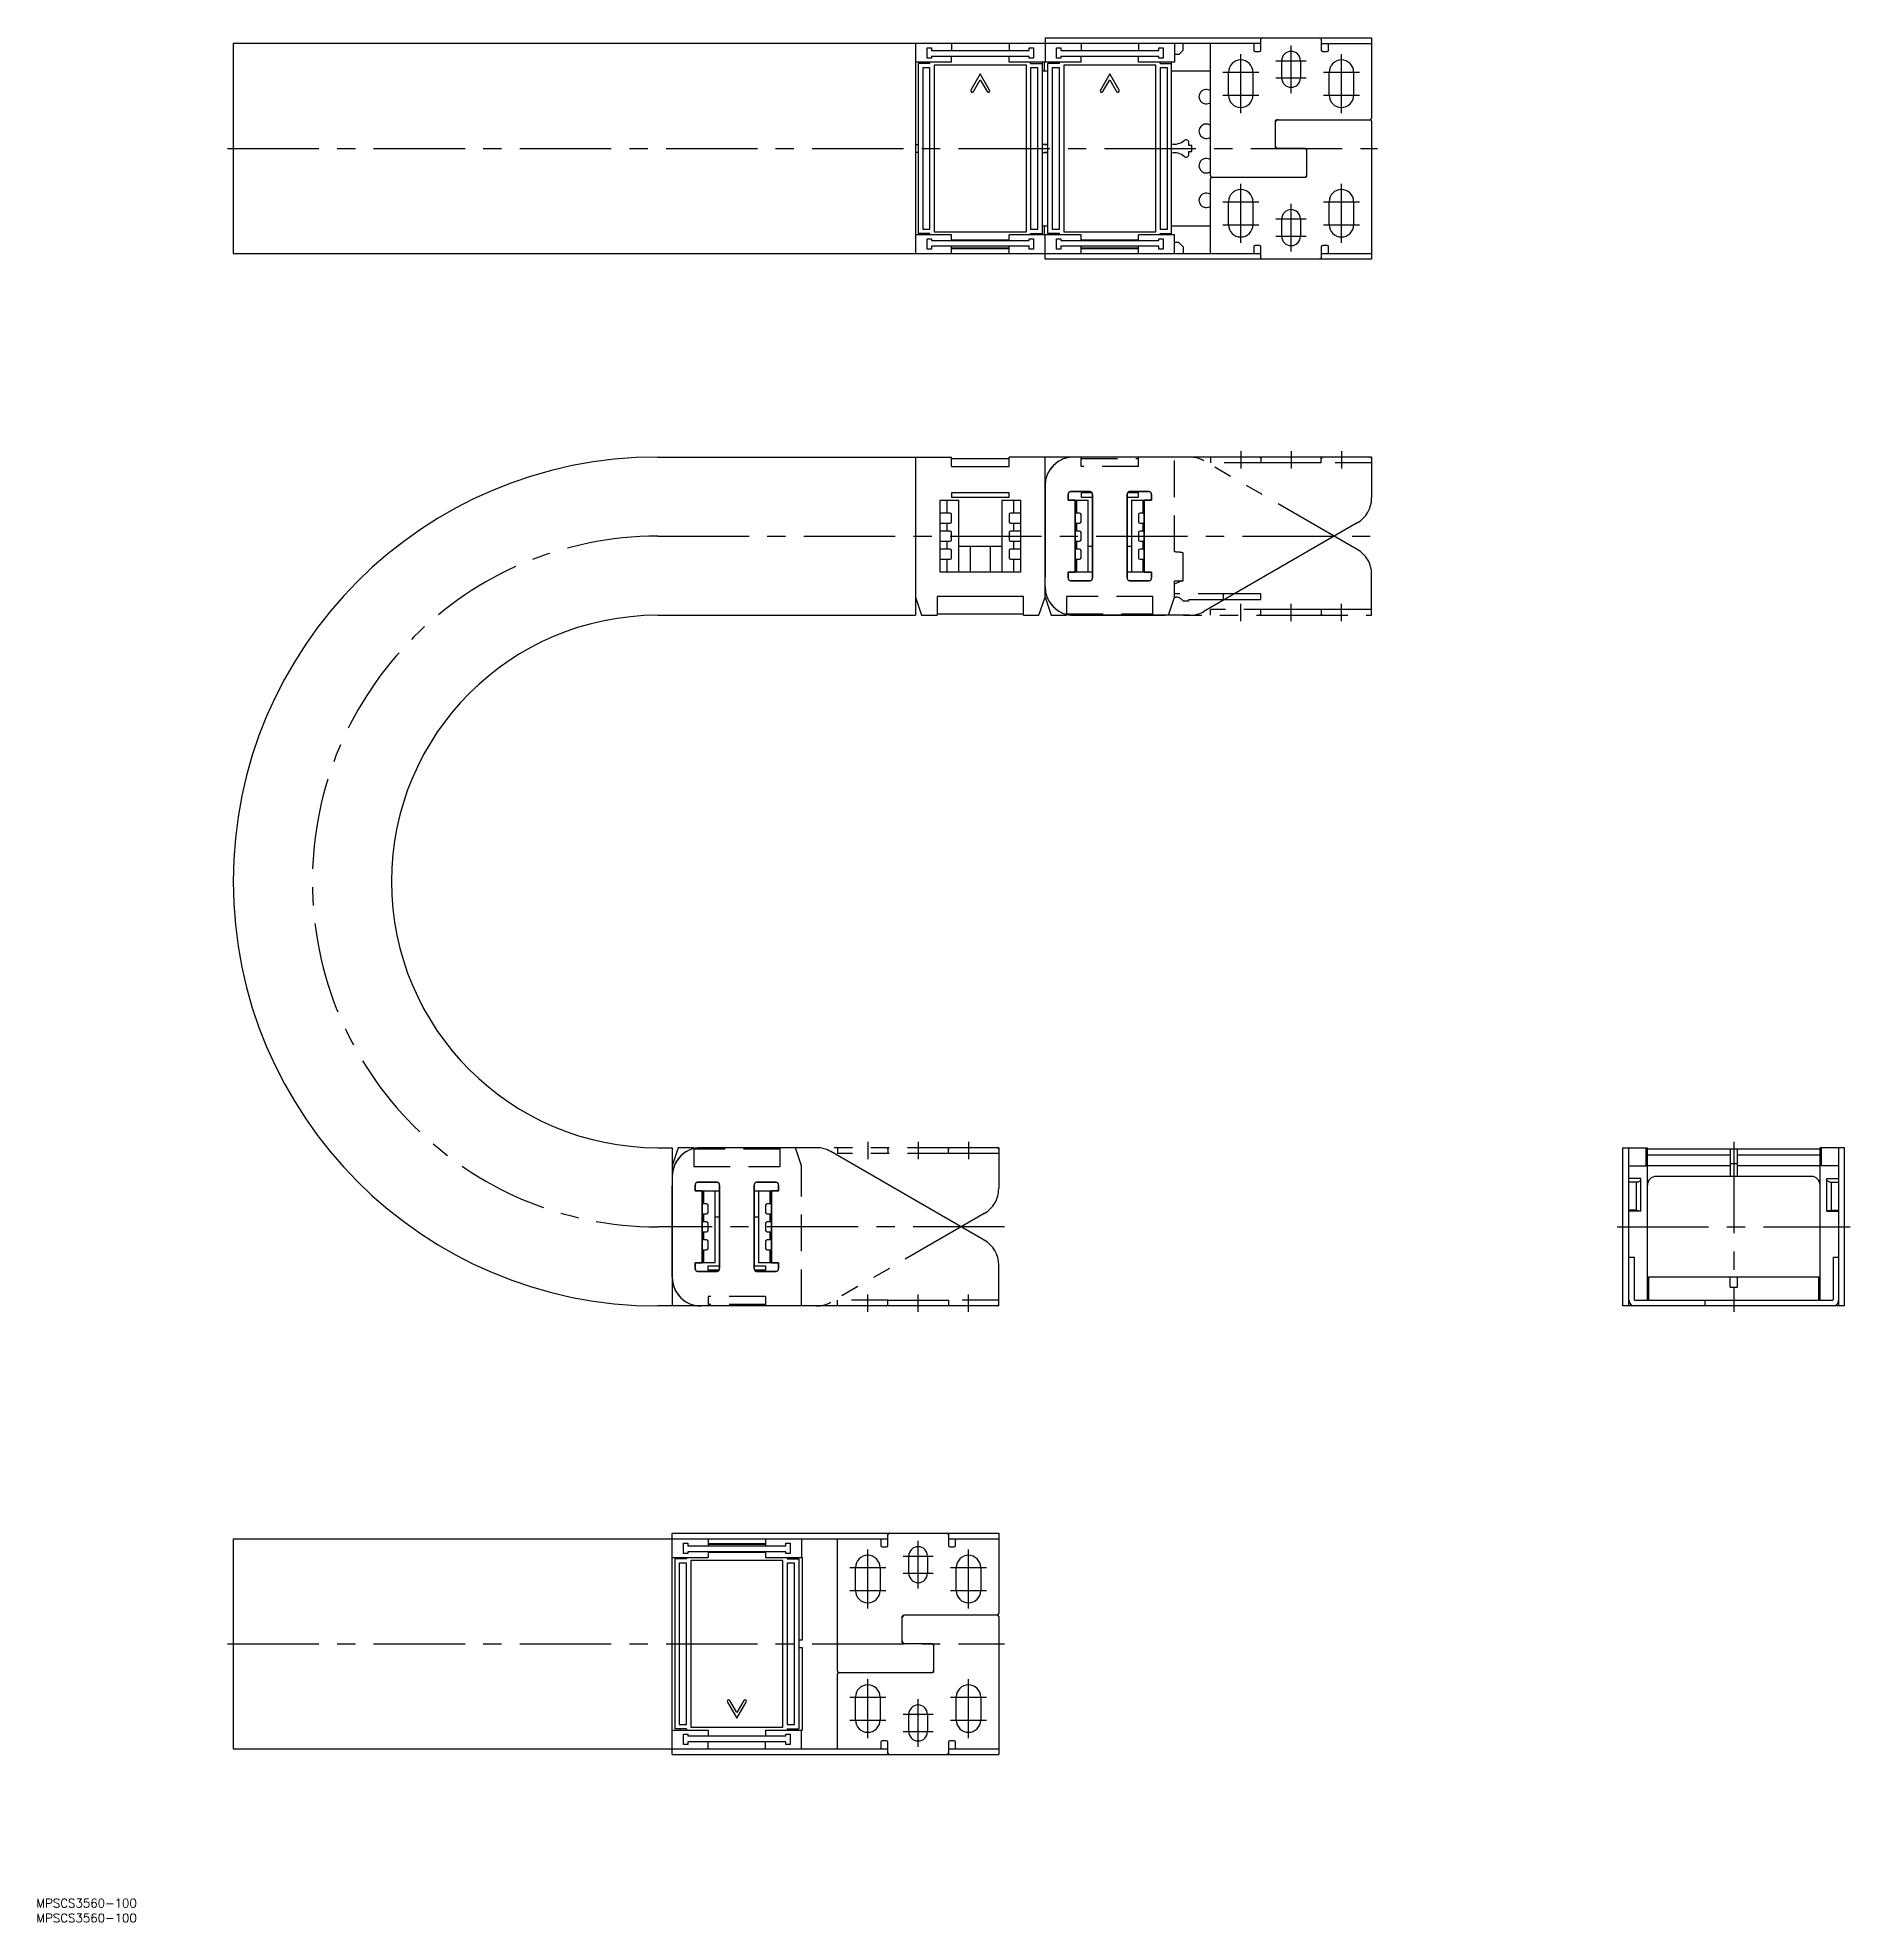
# Model space of a CAD drawing. Extents: x -68 to 562, y -60 to 595.
import ezdxf

# ---------------------------------------------------------------- set-up
doc = ezdxf.new("R2010")
doc.units = 0
for name, pattern in [('CENTER', [50.8, 31.75, -6.35, 6.35, -6.35]), ('DASHED', [19.05, 12.7, -6.35]), ('PHANTOM', [63.5, 31.75, -6.35, 6.35, -6.35, 6.35, -6.35])]:
    doc.linetypes.add(name, pattern=pattern)
doc.layers.get('0').update_dxf_attribs({"linetype": 'CONTINUOUS'})
doc.layers.add('CENTER', color=1, linetype='CENTER')
doc.styles.get("Standard").update_dxf_attribs({"font": 'txt.shx', "height": 3, "bigfont": 'bigfont.shx'})

msp = doc.modelspace()

# ---------------------------------------------------------------- linework, layer by layer
at = {"color": 7, "linetype": 'CONTINUOUS'}
for p, q in [((0, 592.6), (0, 519.6)), ((357.11, 592.6), (0, 592.6)), ((237.11, 592.6), (237.11, 519.6)), ((241.11, 591.1), (242.61, 591.1)), ((241.11, 587.5), (241.11, 591.1)), ((242.61, 591.1), (242.61, 590.1)), ((242.61, 590.1), (276.61, 590.1)), ((249.61, 592.6), (249.61, 590.1)), ((269.61, 592.6), (269.61, 590.1)), ((276.61, 591.1), (278.11, 591.1)), ((276.61, 590.1), (276.61, 591.1)), ((278.11, 591.1), (278.11, 587.5)), ((282.11, 594.6), (395.61, 594.6)), ((282.11, 594.6), (282.11, 586.1)), ((282.11, 592.6), (282.11, 586.1)), ((286.11, 591.1), (287.61, 591.1)), ((286.11, 587.5), (286.11, 591.1)), ((287.61, 591.1), (287.61, 590.1)), ((287.61, 590.1), (321.61, 590.1)), ((294.61, 592.6), (294.61, 590.1)), ((314.61, 592.6), (314.61, 590.1)), ((321.61, 591.1), (323.11, 591.1)), ((321.61, 590.1), (321.61, 591.1)), ((323.11, 591.1), (323.11, 587.5)), ((327.11, 592.6), (327.11, 586.1)), ((328.61, 588.8), (330.11, 590.3)), ((330.11, 590.3), (330.11, 592.6)), ((339.61, 546.6), (339.61, 592.6)), ((354.61, 592.6), (354.61, 590.3)), ((355.11, 589.8), (356.61, 589.8)), ((357.11, 590.3), (357.11, 594.6)), ((378.11, 594.6), (378.11, 590.3)), ((378.11, 592.6), (395.61, 592.6)), ((378.61, 589.8), (380.11, 589.8)), ((380.61, 590.3), (380.61, 592.6)), ((395.61, 594.6), (395.61, 566.6)), ((249.61, 586.1), (237.11, 586.1)), ((238.11, 526.6), (238.11, 585.6)), ((242.11, 585.6), (238.11, 585.6)), ((242.11, 584.1), (239.61, 584.1)), ((239.61, 584.1), (239.61, 528.1)), ((242.61, 587.5), (241.11, 587.5)), ((242.11, 585.6), (242.11, 586.1)), ((242.11, 528.1), (242.11, 584.1)), ((242.61, 588.1), (242.61, 587.5)), ((276.61, 588.1), (242.61, 588.1)), ((275.61, 585.1), (243.61, 585.1)), ((243.61, 585.1), (243.61, 527.1)), ((249.61, 586.1), (249.61, 588.1)), ((269.61, 586.1), (269.61, 588.1)), ((294.61, 586.1), (269.61, 586.1)), ((275.61, 527.1), (275.61, 585.1)), ((276.61, 587.5), (276.61, 588.1)), ((278.11, 587.5), (276.61, 587.5)), ((277.11, 585.6), (277.11, 586.1)), ((277.11, 585.6), (281.11, 585.6)), ((279.61, 584.1), (277.11, 584.1)), ((277.11, 584.1), (277.11, 528.1)), ((279.61, 528.1), (279.61, 584.1)), ((281.11, 586.1), (281.11, 526.1)), ((281.11, 583.1), (283.11, 583.1)), ((281.91, 583.1), (281.91, 586.1)), ((283.11, 526.6), (283.11, 585.6)), ((287.11, 585.6), (283.11, 585.6)), ((284.61, 584.1), (284.61, 528.1)), ((287.11, 584.1), (284.61, 584.1)), ((287.61, 587.5), (286.11, 587.5)), ((287.11, 585.6), (287.11, 586.1)), ((287.11, 528.1), (287.11, 584.1)), ((287.61, 588.1), (287.61, 587.5)), ((321.61, 588.1), (287.61, 588.1)), ((288.61, 585.1), (288.61, 527.1)), ((320.61, 585.1), (288.61, 585.1)), ((294.61, 586.1), (294.61, 588.1)), ((314.61, 586.1), (314.61, 588.1)), ((327.11, 586.1), (314.61, 586.1)), ((320.61, 527.1), (320.61, 585.1)), ((321.61, 587.5), (321.61, 588.1)), ((323.11, 587.5), (321.61, 587.5)), ((322.11, 585.6), (322.11, 586.1)), ((322.11, 585.6), (326.11, 585.6)), ((324.61, 584.1), (322.11, 584.1)), ((322.11, 584.1), (322.11, 528.1)), ((324.61, 528.1), (324.61, 584.1)), ((326.11, 526.1), (326.11, 586.1)), ((326.11, 583.1), (339.61, 583.1)), ((328.61, 588.8), (327.11, 588.8)), ((364.36, 580.6), (364.36, 586.6)), ((370.86, 586.6), (370.86, 580.6)), ((259.61, 581.99), (256.35, 576.35)), ((257.21, 575.85), (259.61, 579.99)), ((262.86, 576.35), (259.61, 581.99)), ((259.61, 579.99), (262, 575.85)), ((304.61, 581.99), (301.35, 576.35)), ((302.21, 575.85), (304.61, 579.99)), ((307.86, 576.35), (304.61, 581.99)), ((304.61, 579.99), (307, 575.85)), ((345.86, 574.6), (345.86, 582.6)), ((354.36, 582.6), (354.36, 574.6)), ((380.86, 574.6), (380.86, 582.6)), ((389.36, 582.6), (389.36, 574.6)), ((362.11, 565.6), (362.11, 556.6)), ((362.61, 566.1), (395.11, 566.1)), ((395.61, 565.6), (395.61, 517.6)), ((238.11, 557.35), (237.11, 557.35)), ((281.91, 557.35), (281.91, 557.6)), ((283.11, 557.35), (281.91, 557.35)), ((332.11, 557.1), (332.11, 558.12)), ((333.11, 557.1), (332.11, 557.1)), ((333.11, 555.1), (333.11, 557.1)), ((237.11, 554.85), (238.11, 554.85)), ((281.91, 554.59), (281.91, 554.85)), ((281.91, 554.85), (283.11, 554.85)), ((332.11, 554.07), (332.11, 555.1)), ((332.11, 555.1), (333.11, 555.1)), ((372.61, 556.1), (362.61, 556.1)), ((373.11, 546.6), (373.11, 555.6)), ((339.61, 519.6), (339.61, 545.6)), ((340.11, 546.1), (372.61, 546.1)), ((345.86, 529.6), (345.86, 537.6)), ((354.36, 537.6), (354.36, 529.6)), ((380.86, 529.6), (380.86, 537.6)), ((389.36, 537.6), (389.36, 529.6)), ((364.36, 525.6), (364.36, 531.6)), ((370.86, 531.6), (370.86, 525.6)), ((249.61, 526.1), (237.11, 526.1)), ((242.11, 526.6), (238.11, 526.6)), ((239.61, 528.1), (242.11, 528.1)), ((241.11, 524.7), (242.61, 524.7)), ((241.11, 521.1), (241.11, 524.7)), ((242.11, 526.1), (242.11, 526.6)), ((242.61, 524.7), (242.61, 524.1)), ((242.61, 524.1), (276.61, 524.1)), ((243.61, 527.1), (275.61, 527.1)), ((249.61, 524.1), (249.61, 526.1)), ((249.61, 524.4), (269.61, 524.4)), ((294.61, 526.1), (269.61, 526.1)), ((269.61, 524.1), (269.61, 526.1)), ((276.61, 524.7), (278.11, 524.7)), ((276.61, 524.1), (276.61, 524.7)), ((277.11, 528.1), (279.61, 528.1)), ((277.11, 526.6), (281.11, 526.6)), ((277.11, 526.1), (277.11, 526.6)), ((278.11, 524.7), (278.11, 521.1)), ((283.11, 529.1), (281.11, 529.1)), ((281.91, 526.1), (281.91, 529.1)), ((282.11, 517.6), (282.11, 526.1)), ((287.11, 526.6), (283.11, 526.6)), ((284.61, 528.1), (287.11, 528.1)), ((286.11, 524.7), (287.61, 524.7)), ((286.11, 521.1), (286.11, 524.7)), ((287.11, 526.1), (287.11, 526.6)), ((287.61, 524.7), (287.61, 524.1)), ((287.61, 524.1), (321.61, 524.1)), ((288.61, 527.1), (320.61, 527.1)), ((294.61, 524.1), (294.61, 526.1)), ((294.61, 524.4), (314.61, 524.4)), ((314.61, 524.1), (314.61, 526.1)), ((327.11, 526.1), (314.61, 526.1)), ((321.61, 524.7), (323.11, 524.7)), ((321.61, 524.1), (321.61, 524.7)), ((322.11, 528.1), (324.61, 528.1)), ((322.11, 526.6), (326.11, 526.6)), ((322.11, 526.1), (322.11, 526.6)), ((323.11, 524.7), (323.11, 521.1)), ((339.61, 529.1), (326.11, 529.1)), ((327.11, 519.6), (327.11, 526.1)), ((0, 519.6), (357.11, 519.6)), ((242.61, 521.1), (241.11, 521.1)), ((276.61, 522.1), (242.61, 522.1)), ((242.61, 522.1), (242.61, 521.1)), ((249.61, 519.6), (249.61, 522.1)), ((249.61, 521.56), (269.61, 521.56)), ((249.61, 521.32), (269.61, 521.32)), ((269.61, 519.6), (269.61, 522.1)), ((276.61, 521.1), (276.61, 522.1)), ((278.11, 521.1), (276.61, 521.1)), ((395.61, 517.6), (282.11, 517.6)), ((287.61, 521.1), (286.11, 521.1)), ((321.61, 522.1), (287.61, 522.1)), ((287.61, 522.1), (287.61, 521.1)), ((294.61, 519.6), (294.61, 522.1)), ((294.61, 521.56), (314.61, 521.56)), ((294.61, 521.32), (314.61, 521.32)), ((314.61, 519.6), (314.61, 522.1)), ((321.61, 521.1), (321.61, 522.1)), ((323.11, 521.1), (321.61, 521.1)), ((328.61, 523.4), (327.11, 523.4)), ((330.11, 521.9), (328.61, 523.4)), ((330.11, 521.9), (330.11, 519.6)), ((354.61, 521.9), (354.61, 519.6)), ((356.61, 522.4), (355.11, 522.4)), ((357.11, 517.6), (357.11, 521.9)), ((378.11, 521.9), (378.11, 517.6)), ((378.11, 519.6), (395.61, 519.6)), ((380.11, 522.4), (378.61, 522.4)), ((380.61, 519.6), (380.61, 521.9)), ((147.5, 448.89), (249.61, 448.89)), ((237.11, 448.89), (237.11, 393.89)), ((249.61, 445.59), (249.61, 448.89)), ((249.61, 448.39), (269.61, 448.39)), ((249.61, 445.59), (269.61, 445.59)), ((395.61, 448.89), (269.61, 448.89)), ((269.61, 445.59), (269.61, 448.89)), ((282.11, 400.19), (282.11, 448.89)), ((357.11, 448.89), (357.11, 446.89)), ((378.11, 446.89), (357.11, 446.89)), ((378.11, 446.89), (378.11, 448.89)), ((395.61, 448.89), (395.61, 434.67)), ((245.61, 408.89), (245.61, 433.89)), ((245.61, 433.89), (252.11, 433.89)), ((248.11, 429.59), (248.11, 433.69)), ((269.61, 436.39), (249.61, 436.39)), ((249.61, 436.39), (249.61, 434.89)), ((249.61, 434.89), (269.61, 434.89)), ((252.11, 408.89), (252.11, 433.89)), ((267.11, 433.89), (267.11, 408.89)), ((267.11, 433.89), (273.61, 433.89)), ((269.61, 434.89), (269.61, 436.39)), ((271.11, 433.69), (271.11, 429.59)), ((273.61, 433.89), (273.61, 408.89)), ((290.11, 433.89), (290.11, 435.89)), ((290.11, 433.89), (297.11, 433.89)), ((291.11, 436.89), (297.61, 436.89)), ((292.61, 408.89), (292.61, 433.89)), ((293.11, 429.59), (293.11, 433.69)), ((294.61, 436.39), (294.61, 434.89)), ((298.47, 436.39), (294.61, 436.39)), ((294.61, 434.89), (298.61, 434.89)), ((297.11, 408.89), (297.11, 433.89)), ((298.61, 435.89), (298.61, 406.89)), ((310.61, 406.89), (310.61, 435.89)), ((310.61, 434.89), (314.61, 434.89)), ((314.61, 436.39), (310.74, 436.39)), ((311.61, 436.89), (318.11, 436.89)), ((312.11, 433.89), (312.11, 408.89)), ((312.11, 433.89), (319.11, 433.89)), ((314.61, 434.89), (314.61, 436.39)), ((316.11, 433.69), (316.11, 429.59)), ((316.61, 433.89), (316.61, 408.89)), ((319.11, 435.89), (319.11, 433.89)), ((249.11, 429.39), (245.61, 429.39)), ((245.61, 425.89), (249.11, 425.89)), ((248.11, 423.34), (248.11, 425.69)), ((249.61, 426.39), (249.61, 428.89)), ((269.61, 428.89), (269.61, 426.39)), ((273.61, 429.39), (270.11, 429.39)), ((270.11, 425.89), (273.61, 425.89)), ((271.11, 425.69), (271.11, 423.34)), ((294.11, 429.39), (292.61, 429.39)), ((292.61, 425.89), (294.11, 425.89)), ((293.11, 423.34), (293.11, 425.69)), ((294.61, 426.39), (294.61, 428.89)), ((314.61, 428.89), (314.61, 426.39)), ((316.61, 429.39), (315.11, 429.39)), ((315.11, 425.89), (316.61, 425.89)), ((316.11, 425.69), (316.11, 423.34)), ((390.61, 426.01), (337.3, 395.23)), ((249.11, 423.14), (245.61, 423.14)), ((245.61, 419.64), (249.11, 419.64)), ((248.11, 417.09), (248.11, 419.44)), ((249.61, 420.14), (249.61, 422.64)), ((269.61, 422.64), (269.61, 420.14)), ((273.61, 423.14), (270.11, 423.14)), ((270.11, 419.64), (273.61, 419.64)), ((271.11, 419.44), (271.11, 417.09)), ((294.11, 423.14), (292.61, 423.14)), ((292.61, 419.64), (294.11, 419.64)), ((293.11, 417.09), (293.11, 419.44)), ((294.61, 420.14), (294.61, 422.64)), ((314.61, 422.64), (314.61, 420.14)), ((316.61, 423.14), (315.11, 423.14)), ((315.11, 419.64), (316.61, 419.64)), ((316.11, 419.44), (316.11, 417.09)), ((249.11, 416.89), (245.61, 416.89)), ((245.61, 413.39), (249.11, 413.39)), ((248.11, 409.09), (248.11, 413.19)), ((249.61, 413.89), (249.61, 416.39)), ((252.11, 417.89), (267.11, 417.89)), ((256.11, 417.89), (256.11, 408.89)), ((263.11, 408.89), (263.11, 417.89)), ((269.61, 416.39), (269.61, 413.89)), ((273.61, 416.89), (270.11, 416.89)), ((270.11, 413.39), (273.61, 413.39)), ((271.11, 413.19), (271.11, 409.09)), ((294.11, 416.89), (292.61, 416.89)), ((292.61, 413.39), (294.11, 413.39)), ((293.11, 409.09), (293.11, 413.19)), ((294.61, 413.89), (294.61, 416.39)), ((297.11, 417.89), (298.61, 417.89)), ((310.61, 417.89), (312.11, 417.89)), ((314.61, 416.39), (314.61, 413.89)), ((316.61, 416.89), (315.11, 416.89)), ((315.11, 413.39), (316.61, 413.39)), ((316.11, 413.19), (316.11, 409.09)), ((273.61, 408.89), (245.61, 408.89)), ((298.61, 408.89), (290.11, 408.89)), ((290.11, 406.89), (290.11, 408.89)), ((319.11, 408.89), (310.61, 408.89)), ((319.11, 408.89), (319.11, 406.89)), ((237.11, 400.19), (239.2, 393.89)), ((274.61, 400.39), (244.61, 400.39)), ((244.61, 400.39), (244.61, 393.89)), ((274.61, 393.89), (274.61, 400.39)), ((280.01, 393.89), (282.11, 400.19)), ((282.11, 400.19), (284.2, 393.89)), ((297.61, 405.89), (291.11, 405.89)), ((318.11, 405.89), (311.61, 405.89)), ((357.11, 401.39), (347.97, 401.39)), ((357.11, 399.39), (357.11, 401.39)), ((147.5, 393.89), (237.11, 393.89)), ((239.2, 393.89), (244.61, 393.89)), ((244.61, 394.39), (274.61, 394.39)), ((274.61, 393.89), (280.01, 393.89)), ((284.2, 393.89), (289.61, 393.89)), ((289.61, 394.21), (289.61, 393.89)), ((332.3, 393.89), (292.11, 393.89)), ((344.51, 399.39), (357.11, 399.39)), ((147.5, 208.89), (152.51, 208.89)), ((152.51, 208.89), (152.51, 153.89)), ((154.6, 208.89), (152.51, 202.59)), ((160.01, 208.89), (154.6, 208.89)), ((160.01, 208.89), (160.01, 208.57)), ((202.7, 208.89), (162.51, 208.89)), ((261.01, 176.78), (207.7, 207.55)), ((482.95, 153.89), (482.95, 208.89)), ((482.95, 208.89), (491.45, 208.89)), ((484.95, 153.89), (484.95, 208.89)), ((490.95, 202.59), (490.95, 208.89)), ((491.45, 155.89), (491.45, 208.89)), ((551.45, 208.39), (491.45, 208.39)), ((491.45, 206.39), (520.2, 206.39)), ((520.2, 208.39), (520.2, 198.89)), ((520.2, 203.39), (522.7, 203.39)), ((522.7, 198.89), (522.7, 208.39)), ((522.7, 206.39), (551.45, 206.39)), ((559.95, 208.89), (551.45, 208.89)), ((551.45, 155.89), (551.45, 208.89)), ((551.95, 202.59), (551.95, 208.89)), ((557.95, 153.89), (557.95, 208.89)), ((559.95, 153.89), (559.95, 208.89)), ((168.01, 196.89), (161.51, 196.89)), ((188.51, 196.89), (182.01, 196.89)), ((484.95, 202.59), (491.45, 202.59)), ((489.15, 198.15), (484.95, 198.15)), ((487.95, 196.89), (484.95, 196.89)), ((487.65, 187.2), (487.65, 196.89)), ((487.95, 196.89), (489.15, 197.45)), ((489.15, 186.89), (489.15, 198.15)), ((491.45, 202.69), (520.2, 202.69)), ((548.45, 198.89), (494.45, 198.89)), ((522.7, 202.69), (551.45, 202.69)), ((557.95, 202.59), (551.45, 202.59)), ((553.75, 198.15), (557.95, 198.15)), ((553.75, 186.89), (553.75, 198.15)), ((553.75, 197.45), (554.95, 196.89)), ((554.95, 196.89), (557.95, 196.89)), ((555.25, 196.89), (555.25, 187.2)), ((160.51, 195.89), (160.51, 193.89)), ((160.51, 193.89), (169.01, 193.89)), ((163.01, 168.89), (163.01, 193.89)), ((163.51, 189.59), (163.51, 193.69)), ((167.51, 168.89), (167.51, 193.89)), ((169.01, 166.89), (169.01, 195.89)), ((181.01, 195.89), (181.01, 166.89)), ((181.01, 193.89), (189.51, 193.89)), ((182.51, 193.89), (182.51, 168.89)), ((186.51, 193.69), (186.51, 189.59)), ((187.01, 193.89), (187.01, 168.89)), ((189.51, 193.89), (189.51, 195.89)), ((164.51, 189.39), (163.01, 189.39)), ((163.01, 185.89), (164.51, 185.89)), ((163.51, 183.34), (163.51, 185.69)), ((165.01, 186.39), (165.01, 188.89)), ((167.51, 184.89), (169.01, 184.89)), ((181.01, 184.89), (182.51, 184.89)), ((185.01, 188.89), (185.01, 186.39)), ((187.01, 189.39), (185.51, 189.39)), ((185.51, 185.89), (187.01, 185.89)), ((186.51, 185.69), (186.51, 183.34)), ((487.65, 187.2), (484.95, 187.2)), ((489.15, 186.89), (484.95, 186.89)), ((553.75, 186.89), (557.95, 186.89)), ((555.25, 187.2), (557.95, 187.2)), ((164.51, 183.14), (163.01, 183.14)), ((163.01, 179.64), (164.51, 179.64)), ((164.51, 176.89), (163.01, 176.89)), ((163.51, 177.09), (163.51, 179.44)), ((165.01, 180.14), (165.01, 182.64)), ((185.01, 182.64), (185.01, 180.14)), ((187.01, 183.14), (185.51, 183.14)), ((185.51, 179.64), (187.01, 179.64)), ((187.01, 176.89), (185.51, 176.89)), ((186.51, 179.44), (186.51, 177.09)), ((163.01, 173.39), (164.51, 173.39)), ((163.51, 169.09), (163.51, 173.19)), ((165.01, 173.89), (165.01, 176.39)), ((185.01, 176.39), (185.01, 173.89)), ((185.51, 173.39), (187.01, 173.39)), ((186.51, 173.19), (186.51, 169.09)), ((484.95, 170.89), (486.95, 170.89)), ((486.95, 155.99), (486.95, 170.89)), ((555.95, 170.89), (557.95, 170.89)), ((555.95, 170.89), (555.95, 155.99)), ((167.51, 168.89), (160.51, 168.89)), ((160.51, 168.89), (160.51, 166.89)), ((161.51, 165.89), (168.01, 165.89)), ((165.01, 167.89), (169.01, 167.89)), ((165.01, 166.39), (165.01, 167.89)), ((168.87, 166.39), (165.01, 166.39)), ((181.01, 167.89), (185.01, 167.89)), ((185.01, 166.39), (181.14, 166.39)), ((182.01, 165.89), (188.51, 165.89)), ((189.51, 168.89), (182.51, 168.89)), ((185.01, 167.89), (185.01, 166.39)), ((189.51, 166.89), (189.51, 168.89)), ((266.01, 153.89), (266.01, 168.12)), ((551.45, 163.89), (491.45, 163.89)), ((491.95, 155.89), (491.95, 163.89)), ((520.2, 160.39), (520.2, 163.89)), ((522.7, 160.39), (522.7, 163.89)), ((550.95, 163.89), (550.95, 155.89)), ((520.2, 160.39), (522.7, 160.39)), ((266.01, 153.89), (147.5, 153.89)), ((227.51, 155.89), (248.51, 155.89)), ((227.51, 153.89), (227.51, 155.89)), ((248.51, 155.89), (248.51, 153.89)), ((559.95, 153.89), (482.95, 153.89)), ((484.95, 155.89), (484.95, 155.89)), ((487.05, 155.89), (555.85, 155.89)), ((511.45, 155.89), (511.45, 153.89)), ((557.95, 155.89), (557.95, 155.89)), ((0, 73), (0, 0)), ((0, 73), (227.51, 73)), ((152.51, 75), (266.01, 75)), ((152.51, -2), (152.51, 75)), ((165.01, 73), (165.01, 70.5)), ((185.01, 73), (185.01, 70.5)), ((197.51, 73), (197.51, 66.5)), ((210.01, 27), (210.01, 73)), ((225.01, 73), (225.01, 70.7)), ((227.51, 70.7), (227.51, 75)), ((248.51, 75), (248.51, 70.7)), ((248.51, 73), (266.01, 73)), ((251.01, 70.7), (251.01, 73)), ((266.01, 75), (266.01, 47)), ((152.51, 66.5), (165.01, 66.5)), ((153.51, 66), (153.51, 7)), ((157.51, 66), (153.51, 66)), ((155.48, 66), (155.48, 66.5)), ((156.51, 71.5), (158.01, 71.5)), ((156.51, 67.9), (156.51, 71.5)), ((158.01, 67.9), (156.51, 67.9)), ((157.51, 66.5), (157.51, 66)), ((158.01, 71.5), (158.01, 70.5)), ((158.01, 70.5), (192.01, 70.5)), ((158.01, 68.5), (158.01, 67.9)), ((192.01, 68.5), (158.01, 68.5)), ((191.01, 65.5), (159.01, 65.5)), ((159.01, 65.5), (159.01, 7.5)), ((185.01, 71.28), (165.01, 71.28)), ((185.01, 71.04), (165.01, 71.04)), ((165.01, 68.5), (165.01, 66.5)), ((185.01, 68.2), (165.01, 68.2)), ((185.01, 68.5), (185.01, 66.5)), ((185.01, 66.5), (197.71, 66.5)), ((191.01, 7.5), (191.01, 65.5)), ((192.01, 71.5), (193.51, 71.5)), ((192.01, 70.5), (192.01, 71.5)), ((192.01, 67.9), (192.01, 68.5)), ((193.51, 67.9), (192.01, 67.9)), ((192.51, 66.5), (192.51, 66)), ((192.51, 66), (196.51, 66)), ((193.51, 71.5), (193.51, 67.9)), ((196.51, 66), (196.51, 7)), ((197.71, 66.5), (197.71, 37.75)), ((225.51, 70.2), (227.01, 70.2)), ((234.76, 61), (234.76, 67)), ((241.26, 67), (241.26, 61)), ((249.01, 70.2), (250.51, 70.2)), ((155.01, 64.5), (155.01, 8.5)), ((157.51, 64.5), (155.01, 64.5)), ((157.51, 8.5), (157.51, 64.5)), ((195.01, 64.5), (192.51, 64.5)), ((192.51, 64.5), (192.51, 8.5)), ((195.01, 8.5), (195.01, 64.5)), ((216.26, 55), (216.26, 63)), ((224.76, 63), (224.76, 55)), ((251.26, 55), (251.26, 63)), ((259.76, 63), (259.76, 55)), ((232.51, 37), (232.51, 46)), ((265.51, 46.5), (233.01, 46.5)), ((266.01, 46), (266.01, -2)), ((197.71, 37.75), (196.51, 37.75)), ((196.51, 35.25), (197.71, 35.25)), ((197.71, 35.25), (197.71, 6.5)), ((243.01, 36.5), (233.01, 36.5)), ((243.51, 27), (243.51, 36)), ((210.51, 26.5), (243.01, 26.5)), ((210.01, 0), (210.01, 26)), ((171.75, 16.25), (175.01, 10.61)), ((175.01, 12.61), (172.61, 16.75)), ((177.4, 16.75), (175.01, 12.61)), ((175.01, 10.61), (178.26, 16.25)), ((216.26, 10), (216.26, 18)), ((224.76, 18), (224.76, 10)), ((251.26, 10), (251.26, 18)), ((259.76, 18), (259.76, 10)), ((157.51, 7), (153.51, 7)), ((155.01, 8.5), (157.51, 8.5)), ((155.48, 6.5), (155.48, 7)), ((157.51, 7), (157.51, 6.5)), ((159.01, 7.5), (191.01, 7.5)), ((192.51, 8.5), (195.01, 8.5)), ((192.51, 7), (196.51, 7)), ((192.51, 7), (192.51, 6.5)), ((234.76, 6), (234.76, 12)), ((241.26, 12), (241.26, 6)), ((0, 0), (227.51, 0)), ((152.51, 6.5), (165.01, 6.5)), ((156.51, 1.5), (156.51, 5.1)), ((156.51, 5.1), (158.01, 5.1)), ((158.01, 1.5), (156.51, 1.5)), ((158.01, 5.1), (158.01, 4.5)), ((158.01, 4.5), (192.01, 4.5)), ((192.01, 2.5), (158.01, 2.5)), ((158.01, 2.5), (158.01, 1.5)), ((165.01, 6.5), (165.01, 4.5)), ((165.01, 0), (165.01, 2.5)), ((185.01, 6.5), (197.71, 6.5)), ((185.01, 6.5), (185.01, 4.5)), ((185.01, 0), (185.01, 2.5)), ((192.01, 4.5), (192.01, 5.1)), ((192.01, 5.1), (193.51, 5.1)), ((192.01, 1.5), (192.01, 2.5)), ((193.51, 1.5), (192.01, 1.5)), ((193.51, 5.1), (193.51, 1.5)), ((197.51, 0), (197.51, 6.5)), ((225.01, 2.3), (225.01, 0)), ((227.01, 2.8), (225.51, 2.8)), ((227.51, -2), (227.51, 2.3)), ((248.51, 2.3), (248.51, -2)), ((248.51, 0), (266.01, 0)), ((250.51, 2.8), (249.01, 2.8)), ((251.01, 0), (251.01, 2.3)), ((152.51, -2), (266.01, -2))]:
    msp.add_line(p, q, dxfattribs=at)
at = {"color": 3, "linetype": 'PHANTOM'}
for p, q in [((332.3, 448.89), (292.11, 448.89)), ((390.61, 416.78), (337.3, 447.55)), ((282.11, 438.89), (282.11, 403.89)), ((290.11, 435.89), (290.11, 433.89)), ((292.61, 433.89), (290.11, 433.89)), ((297.61, 436.89), (291.11, 436.89)), ((292.61, 433.89), (292.61, 408.89)), ((298.61, 406.89), (298.61, 435.89)), ((310.61, 435.89), (310.61, 406.89)), ((318.11, 436.89), (311.61, 436.89)), ((316.61, 408.89), (316.61, 433.89)), ((319.11, 433.89), (316.61, 433.89)), ((319.11, 433.89), (319.11, 435.89)), ((290.11, 408.89), (292.61, 408.89)), ((290.11, 408.89), (290.11, 406.89)), ((316.61, 408.89), (319.11, 408.89)), ((319.11, 406.89), (319.11, 408.89)), ((395.61, 393.89), (395.61, 408.12)), ((291.11, 405.89), (297.61, 405.89)), ((311.61, 405.89), (318.11, 405.89)), ((292.11, 393.89), (395.61, 393.89)), ((395.61, 395.89), (339.61, 395.89)), ((339.61, 393.89), (339.61, 395.89)), ((350.11, 391.89), (350.11, 397.89)), ((378.11, 395.89), (357.11, 395.89)), ((357.11, 393.89), (357.11, 395.89)), ((367.61, 391.89), (367.61, 397.89)), ((378.11, 395.89), (378.11, 393.89)), ((385.11, 391.89), (385.11, 397.89)), ((220.51, 210.89), (220.51, 204.89)), ((238.01, 210.89), (238.01, 204.89)), ((255.51, 210.89), (255.51, 204.89)), ((266.01, 208.89), (162.51, 208.89)), ((210.01, 208.89), (210.01, 206.89)), ((266.01, 206.89), (210.01, 206.89)), ((227.51, 208.89), (227.51, 206.89)), ((248.51, 206.89), (248.51, 208.89)), ((266.01, 208.89), (266.01, 194.67)), ((152.51, 163.89), (152.51, 198.89)), ((161.51, 196.89), (168.01, 196.89)), ((182.01, 196.89), (188.51, 196.89)), ((160.51, 193.89), (160.51, 195.89)), ((163.01, 193.89), (160.51, 193.89)), ((163.01, 193.89), (163.01, 168.89)), ((169.01, 195.89), (169.01, 166.89)), ((181.01, 166.89), (181.01, 195.89)), ((187.01, 168.89), (187.01, 193.89)), ((189.51, 193.89), (187.01, 193.89)), ((189.51, 195.89), (189.51, 193.89)), ((261.01, 186.01), (207.7, 155.23)), ((160.51, 168.89), (163.01, 168.89)), ((160.51, 166.89), (160.51, 168.89)), ((168.01, 165.89), (161.51, 165.89)), ((188.51, 165.89), (182.01, 165.89)), ((187.01, 168.89), (189.51, 168.89)), ((189.51, 168.89), (189.51, 166.89)), ((202.7, 153.89), (162.51, 153.89))]:
    msp.add_line(p, q, dxfattribs=at)
at = {"color": 3, "linetype": 'DASHED'}
for p, q in [((294.61, 445.59), (294.61, 448.89)), ((294.61, 448.39), (314.61, 448.39)), ((314.61, 445.59), (294.61, 445.59)), ((314.61, 445.59), (314.61, 448.89)), ((327.11, 415.89), (327.11, 448.89)), ((339.61, 448.89), (339.61, 446.89)), ((357.11, 446.89), (339.61, 446.89)), ((395.61, 446.89), (378.11, 446.89)), ((330.11, 405.89), (330.11, 415.59)), ((319.61, 400.39), (289.61, 400.39)), ((289.61, 400.39), (289.61, 394.21)), ((319.61, 393.89), (319.61, 400.39)), ((325.01, 393.89), (327.11, 400.19)), ((327.11, 400.19), (327.11, 405.89)), ((329.61, 405.89), (327.11, 404.73)), ((327.11, 405.89), (330.11, 405.89)), ((347.97, 401.39), (327.11, 401.39)), ((327.11, 400.19), (327.61, 400.19)), ((344.11, 399.39), (344.11, 401.39)), ((289.61, 394.39), (319.61, 394.39)), ((330.08, 398.89), (332.11, 398.89)), ((332.11, 399.39), (344.51, 399.39)), ((332.11, 398.89), (332.11, 399.39)), ((160.01, 208.57), (160.01, 202.39)), ((190.01, 208.39), (160.01, 208.39)), ((190.01, 202.39), (190.01, 208.89)), ((197.51, 202.59), (195.41, 208.89)), ((160.01, 202.39), (190.01, 202.39)), ((197.51, 153.89), (197.51, 202.59)), ((185.01, 157.19), (165.01, 157.19)), ((165.01, 157.19), (165.01, 153.89)), ((185.01, 157.19), (185.01, 153.89)), ((185.01, 154.39), (165.01, 154.39)), ((227.51, 155.89), (210.01, 155.89)), ((210.01, 153.89), (210.01, 155.89)), ((266.01, 155.89), (248.51, 155.89))]:
    msp.add_line(p, q, dxfattribs=at)
at = {"color": 7, "linetype": 'CONTINUOUS'}
for centre, radius, start, end in [((355.11, 590.3), 0.5, 180, 270), ((356.61, 590.3), 0.5, 270, 0), ((357.61, 594.1), 0.5, 90, 180), ((367.61, 586.6), 3.25, 0, 180), ((377.61, 594.1), 0.5, 0, 90), ((378.61, 590.3), 0.5, 180, 270), ((380.11, 590.3), 0.5, 270, 0), ((241.81, 585.8), 0.3, 0, 90), ((286.81, 585.8), 0.3, 0, 90), ((350.11, 582.6), 4.25, 0, 180), ((385.11, 582.6), 4.25, 0, 180), ((256.78, 576.1), 0.5, 150, 330), ((262.43, 576.1), 0.5, 210, 30), ((301.78, 576.1), 0.5, 150, 330), ((307.43, 576.1), 0.5, 210, 30), ((338.11, 574.1), 2.5, 53.1301, 306.8699), ((367.61, 580.6), 3.25, 180, 0), ((350.11, 574.6), 4.25, 180, 0), ((385.11, 574.6), 4.25, 180, 0), ((338.11, 562.1), 2.5, 53.1301, 306.8699), ((363.11, 565.1), 1, 90, 180), ((362.61, 565.6), 0.5, 90, 180), ((395.11, 566.6), 0.5, 270, 0), ((395.11, 565.6), 0.5, 0, 90), ((282.11, 562.6), 5, 258.46304, 281.53696), ((327.11, 562.6), 5, 258.46304, 311.81032), ((331.11, 558.12), 1, 0, 131.81032), ((363.11, 557.1), 1, 180, 270), ((282.11, 549.6), 5, 78.46304, 101.53696), ((327.11, 549.6), 5, 48.18968, 101.53696), ((331.11, 554.07), 1, 228.18968, 0), ((338.11, 550.1), 2.5, 53.1301, 306.8699), ((362.61, 556.6), 0.5, 180, 270), ((372.11, 555.1), 1, 0, 90), ((372.61, 555.6), 0.5, 0, 90), ((340.11, 546.6), 0.5, 180, 270), ((340.11, 545.6), 0.5, 90, 180), ((372.11, 547.1), 1, 270, 0), ((372.61, 546.6), 0.5, 270, 0), ((338.11, 538.1), 2.5, 53.1301, 306.8699), ((350.11, 537.6), 4.25, 0, 180), ((385.11, 537.6), 4.25, 0, 180), ((367.61, 531.6), 3.25, 0, 180), ((241.81, 526.4), 0.3, 270, 0), ((286.81, 526.4), 0.3, 270, 0), ((350.11, 529.6), 4.25, 180, 0), ((367.61, 525.6), 3.25, 180, 0), ((385.11, 529.6), 4.25, 180, 0), ((355.11, 521.9), 0.5, 90, 180), ((356.61, 521.9), 0.5, 0, 90), ((357.61, 518.1), 0.5, 180, 270), ((377.61, 518.1), 0.5, 270, 0), ((378.61, 521.9), 0.5, 90, 180), ((380.11, 521.9), 0.5, 0, 90), ((147.5, 301.39), 147.5, 90, 270), ((292.11, 438.89), 10, 90, 180), ((356.61, 448.39), 0.5, 0, 90), ((378.61, 448.39), 0.5, 90, 180), ((395.11, 448.39), 0.5, 0, 90), ((247.91, 433.69), 0.2, 0, 90), ((271.31, 433.69), 0.2, 90, 180), ((291.11, 435.89), 1, 90, 180), ((292.91, 433.69), 0.2, 0, 90), ((297.61, 435.89), 1, 0, 90), ((311.61, 435.89), 1, 90, 180), ((316.31, 433.69), 0.2, 90, 180), ((318.11, 435.89), 1, 0, 90), ((385.61, 434.67), 10, 300, 0), ((248.31, 429.59), 0.2, 180, 270), ((248.31, 425.69), 0.2, 90, 180), ((249.11, 428.89), 0.5, 0, 90), ((249.11, 426.39), 0.5, 270, 0), ((270.11, 428.89), 0.5, 90, 180), ((270.11, 426.39), 0.5, 180, 270), ((270.91, 429.59), 0.2, 270, 0), ((270.91, 425.69), 0.2, 0, 90), ((293.31, 429.59), 0.2, 180, 270), ((293.31, 425.69), 0.2, 90, 180), ((294.11, 428.89), 0.5, 0, 90), ((294.11, 426.39), 0.5, 270, 0), ((315.11, 428.89), 0.5, 90, 180), ((315.11, 426.39), 0.5, 180, 270), ((315.91, 429.59), 0.2, 270, 0), ((315.91, 425.69), 0.2, 0, 90), ((248.31, 423.34), 0.2, 180, 270), ((248.31, 419.44), 0.2, 90, 180), ((249.11, 422.64), 0.5, 0, 90), ((249.11, 420.14), 0.5, 270, 0), ((270.11, 422.64), 0.5, 90, 180), ((270.11, 420.14), 0.5, 180, 270), ((270.91, 423.34), 0.2, 270, 0), ((270.91, 419.44), 0.2, 0, 90), ((293.31, 423.34), 0.2, 180, 270), ((293.31, 419.44), 0.2, 90, 180), ((294.11, 422.64), 0.5, 0, 90), ((294.11, 420.14), 0.5, 270, 0), ((315.11, 422.64), 0.5, 90, 180), ((315.11, 420.14), 0.5, 180, 270), ((315.91, 423.34), 0.2, 270, 0), ((315.91, 419.44), 0.2, 0, 90), ((248.31, 417.09), 0.2, 180, 270), ((248.31, 413.19), 0.2, 90, 180), ((249.11, 416.39), 0.5, 0, 90), ((249.11, 413.89), 0.5, 270, 0), ((270.11, 416.39), 0.5, 90, 180), ((270.11, 413.89), 0.5, 180, 270), ((270.91, 417.09), 0.2, 270, 0), ((270.91, 413.19), 0.2, 0, 90), ((293.31, 417.09), 0.2, 180, 270), ((293.31, 413.19), 0.2, 90, 180), ((294.11, 416.39), 0.5, 0, 90), ((294.11, 413.89), 0.5, 270, 0), ((315.11, 416.39), 0.5, 90, 180), ((315.11, 413.89), 0.5, 180, 270), ((315.91, 417.09), 0.2, 270, 0), ((315.91, 413.19), 0.2, 0, 90), ((247.91, 409.09), 0.2, 270, 0), ((271.31, 409.09), 0.2, 180, 270), ((291.11, 406.89), 1, 180, 270), ((292.91, 409.09), 0.2, 270, 0), ((297.61, 406.89), 1, 270, 0), ((311.61, 406.89), 1, 180, 270), ((316.31, 409.09), 0.2, 180, 270), ((318.11, 406.89), 1, 270, 0), ((292.11, 403.89), 10, 180, 270), ((147.5, 301.39), 92.5, 90, 270), ((332.3, 403.89), 10, 270, 300), ((162.51, 198.89), 10, 90, 180), ((202.7, 198.89), 10, 60, 90), ((161.51, 195.89), 1, 90, 180), ((168.01, 195.89), 1, 0, 90), ((182.01, 195.89), 1, 90, 180), ((188.51, 195.89), 1, 0, 90), ((494.45, 195.89), 3, 90, 180), ((548.45, 195.89), 3, 0, 90), ((163.31, 193.69), 0.2, 0, 90), ((186.71, 193.69), 0.2, 90, 180), ((163.71, 189.59), 0.2, 180, 270), ((163.71, 185.69), 0.2, 90, 180), ((164.51, 188.89), 0.5, 0, 90), ((164.51, 186.39), 0.5, 270, 0), ((185.51, 188.89), 0.5, 90, 180), ((185.51, 186.39), 0.5, 180, 270), ((186.31, 189.59), 0.2, 270, 0), ((186.31, 185.69), 0.2, 0, 90), ((490.65, 201.89), 15, 258.46304, 264.26083), ((552.25, 201.89), 15, 275.73917, 281.53696), ((163.71, 183.34), 0.2, 180, 270), ((163.71, 179.44), 0.2, 90, 180), ((163.71, 177.09), 0.2, 180, 270), ((164.51, 182.64), 0.5, 0, 90), ((164.51, 180.14), 0.5, 270, 0), ((164.51, 176.39), 0.5, 0, 90), ((185.51, 182.64), 0.5, 90, 180), ((185.51, 180.14), 0.5, 180, 270), ((185.51, 176.39), 0.5, 90, 180), ((186.31, 183.34), 0.2, 270, 0), ((186.31, 179.44), 0.2, 0, 90), ((186.31, 177.09), 0.2, 270, 0), ((163.71, 173.19), 0.2, 90, 180), ((164.51, 173.89), 0.5, 270, 0), ((185.51, 173.89), 0.5, 180, 270), ((186.31, 173.19), 0.2, 0, 90), ((256.01, 168.12), 10, 0, 60), ((162.51, 163.89), 10, 180, 270), ((161.51, 166.89), 1, 180, 270), ((163.31, 169.09), 0.2, 270, 0), ((168.01, 166.89), 1, 270, 0), ((182.01, 166.89), 1, 180, 270), ((186.71, 169.09), 0.2, 180, 270), ((188.51, 166.89), 1, 270, 0), ((227.01, 154.39), 0.5, 270, 0), ((249.01, 154.39), 0.5, 180, 270), ((265.51, 154.39), 0.5, 270, 0), ((487.05, 155.99), 2.1, 180, 270), ((487.05, 155.99), 0.1, 180, 270), ((555.85, 155.99), 0.1, 270, 0), ((555.85, 155.99), 2.1, 270, 0), ((228.01, 74.5), 0.5, 90, 180), ((248.01, 74.5), 0.5, 0, 90), ((192.81, 66.2), 0.3, 90, 180), ((220.51, 63), 4.25, 0, 180), ((225.51, 70.7), 0.5, 180, 270), ((227.01, 70.7), 0.5, 270, 0), ((238.01, 67), 3.25, 0, 180), ((249.01, 70.7), 0.5, 180, 270), ((250.51, 70.7), 0.5, 270, 0), ((255.51, 63), 4.25, 0, 180), ((238.01, 61), 3.25, 180, 0), ((220.51, 55), 4.25, 180, 0), ((255.51, 55), 4.25, 180, 0), ((233.51, 45.5), 1, 90, 180), ((233.01, 46), 0.5, 90, 180), ((265.51, 47), 0.5, 270, 0), ((265.51, 46), 0.5, 0, 90), ((233.51, 37.5), 1, 180, 270), ((233.01, 37), 0.5, 180, 270), ((242.51, 35.5), 1, 0, 90), ((243.01, 36), 0.5, 0, 90), ((210.51, 27), 0.5, 180, 270), ((210.51, 26), 0.5, 90, 180), ((242.51, 27.5), 1, 270, 0), ((243.01, 27), 0.5, 270, 0), ((220.51, 18), 4.25, 0, 180), ((255.51, 18), 4.25, 0, 180), ((172.18, 16.5), 0.5, 30, 210), ((177.83, 16.5), 0.5, 330, 150), ((238.01, 12), 3.25, 0, 180), ((192.81, 6.8), 0.3, 180, 270), ((220.51, 10), 4.25, 180, 0), ((255.51, 10), 4.25, 180, 0), ((225.51, 2.3), 0.5, 90, 180), ((227.01, 2.3), 0.5, 0, 90), ((238.01, 6), 3.25, 180, 0), ((249.01, 2.3), 0.5, 90, 180), ((250.51, 2.3), 0.5, 0, 90), ((228.01, -1.5), 0.5, 180, 270), ((248.01, -1.5), 0.5, 270, 0)]:
    msp.add_arc(centre, radius, start, end, dxfattribs=at)
at = {"color": 3, "linetype": 'PHANTOM'}
for centre, radius, start, end in [((292.11, 438.89), 10, 90, 180), ((332.3, 438.89), 10, 60, 90), ((291.11, 435.89), 1, 90, 180), ((297.61, 435.89), 1, 0, 90), ((311.61, 435.89), 1, 90, 180), ((318.11, 435.89), 1, 0, 90), ((385.61, 408.12), 10, 0, 60), ((291.11, 406.89), 1, 180, 270), ((297.61, 406.89), 1, 270, 0), ((311.61, 406.89), 1, 180, 270), ((318.11, 406.89), 1, 270, 0), ((292.11, 403.89), 10, 180, 270), ((356.61, 394.39), 0.5, 270, 0), ((378.61, 394.39), 0.5, 180, 270), ((395.11, 394.39), 0.5, 270, 0), ((162.51, 198.89), 10, 90, 180), ((227.01, 208.39), 0.5, 0, 90), ((249.01, 208.39), 0.5, 90, 180), ((265.51, 208.39), 0.5, 0, 90), ((161.51, 195.89), 1, 90, 180), ((168.01, 195.89), 1, 0, 90), ((182.01, 195.89), 1, 90, 180), ((188.51, 195.89), 1, 0, 90), ((256.01, 194.67), 10, 300, 0), ((162.51, 163.89), 10, 180, 270), ((161.51, 166.89), 1, 180, 270), ((168.01, 166.89), 1, 270, 0), ((182.01, 166.89), 1, 180, 270), ((188.51, 166.89), 1, 270, 0), ((202.7, 163.89), 10, 270, 300)]:
    msp.add_arc(centre, radius, start, end, dxfattribs=at)
at = {"color": 3, "linetype": 'DASHED'}
for centre, radius, start in [((327.11, 400.89), 15, 78.46304), ((327.61, 397.19), 3, 34.51811)]:
    msp.add_arc(centre, radius, start, 90, dxfattribs=at)
at = {"layer": 'CENTER', "color": 1, "linetype": 'CENTER'}
for p, q in [((367.61, 575.35), (367.61, 591.85)), ((350.11, 568.35), (350.11, 588.85)), ((362.36, 586.6), (372.86, 586.6)), ((385.11, 568.35), (385.11, 588.85)), ((343.86, 582.6), (356.36, 582.6)), ((362.36, 580.6), (372.86, 580.6)), ((378.86, 582.6), (391.36, 582.6)), ((343.86, 574.6), (356.36, 574.6)), ((378.86, 574.6), (391.36, 574.6)), ((-2, 556.1), (397.61, 556.1)), ((350.11, 523.35), (350.11, 543.85)), ((385.11, 523.35), (385.11, 543.85)), ((343.86, 537.6), (356.36, 537.6)), ((378.86, 537.6), (391.36, 537.6)), ((362.36, 531.6), (372.86, 531.6)), ((367.61, 520.35), (367.61, 536.85)), ((343.86, 529.6), (356.36, 529.6)), ((362.36, 525.6), (372.86, 525.6)), ((378.86, 529.6), (391.36, 529.6)), ((350.11, 450.89), (350.11, 444.89)), ((367.61, 450.89), (367.61, 444.89)), ((385.11, 450.89), (385.11, 444.89)), ((147.5, 421.39), (397.61, 421.39)), ((521.45, 210.89), (521.45, 151.89)), ((268.01, 181.39), (147.5, 181.39)), ((480.95, 181.39), (561.95, 181.39)), ((220.51, 151.89), (220.51, 157.89)), ((238.01, 151.89), (238.01, 157.89)), ((255.51, 151.89), (255.51, 157.89)), ((238.01, 55.75), (238.01, 72.25)), ((220.51, 48.75), (220.51, 69.25)), ((232.76, 67), (243.26, 67)), ((255.51, 48.75), (255.51, 69.25)), ((214.26, 63), (226.76, 63)), ((232.76, 61), (243.26, 61)), ((249.26, 63), (261.76, 63)), ((214.26, 55), (226.76, 55)), ((249.26, 55), (261.76, 55)), ((-2, 36.5), (268.01, 36.5)), ((220.51, 3.75), (220.51, 24.25)), ((255.51, 3.75), (255.51, 24.25)), ((214.26, 18), (226.76, 18)), ((238.01, 0.75), (238.01, 17.25)), ((249.26, 18), (261.76, 18)), ((214.26, 10), (226.76, 10)), ((232.76, 12), (243.26, 12)), ((249.26, 10), (261.76, 10)), ((232.76, 6), (243.26, 6))]:
    msp.add_line(p, q, dxfattribs=at)
msp.add_arc((147.5, 301.39), 120, 90, 270, dxfattribs=at)

# ---------------------------------------------------------------- texts
at = {"color": 7, "linetype": 'CONTINUOUS'}
for p in [(-68.47, -55.11), (-68.47, -60.27)]:
    msp.add_text('MPSCS3560-100', height=3, dxfattribs=at).set_placement(p)

doc.saveas('drawing.dxf')
